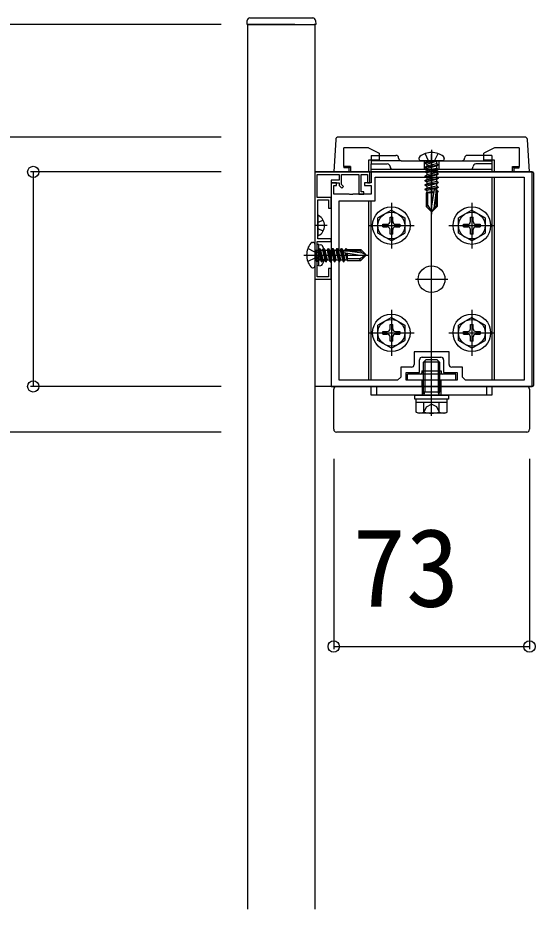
# Model space of a CAD drawing. Units: millimetres, scale not verified. Extents: x -1750 to 1750, y -2608 to 2592.
# Drawn here: x -454.8 to -261.9, y -836.5 to -504 of the extents above; entities that cross this region are included whole.
import ezdxf
from ezdxf.enums import TextEntityAlignment as Align

# ---------------------------------------------------------------- set-up
doc = ezdxf.new("R2010")
doc.units = ezdxf.units.MM
doc.header["$LTSCALE"] = 14
for name, color, linetype in [('0-3_YKK_11', 7, 'Continuous'), ('0-4_YKK_12', 2, 'Continuous'), ('0-5_YKK_13', 4, 'Continuous'), ('0-6_YKK_D', 6, 'Continuous')]:
    doc.layers.add(name, color=color, linetype=linetype)
doc.styles.add('ＭＳ ゴシック', font='')
doc.styles.get('ＭＳ ゴシック').set_extended_font_data('MS Gothic')

msp = doc.modelspace()

# ---------------------------------------------------------------- linework, layer by layer
at = {"layer": '0-3_YKK_11'}
msp.add_line((-304, -630.6), (-297, -630.6), dxfattribs=at)
msp.add_lwpolyline([(-344, -561.5), (-344, -601.5), (-338, -601.5), (-338, -597.5), (-338.9, -597.5), (-338.9, -600.6), (-343.1, -600.6), (-343.1, -587.4), (-338, -587.4), (-338, -586.5), (-342.9, -586.5), (-342.9, -571.9), (-338.9, -571.9), (-338.9, -575), (-338, -575), (-338, -571), (-343.1, -571), (-343.1, -562.4), (-335, -562.4), (-335, -564.6), (-338, -564.6), (-338, -565.5), (-335, -565.5), (-335, -566.5), (-333.97, -567.53), (-333.33, -566.9), (-334.1, -566.13), (-334.1, -562.4), (-327.6, -562.4), (-327.6, -569.8), (-325.7, -569.8), (-325.7, -568.9), (-326.7, -568.9), (-326.7, -562.4), (-324.4, -562.4), (-324.4, -565.5), (-323.5, -565.5), (-323.5, -561.5)], close=True, dxfattribs=at)
for points in [[(-263, -641.5), (-263, -561.5), (-323, -561.5), (-323, -565.5), (-325.5, -565.5), (-325.5, -566.5), (-323, -566.5), (-323, -569.8), (-329.83, -569.8), (-330.02, -569.94), (-330.98, -569.94), (-331.17, -569.8), (-336.9, -569.8), (-336.9, -566.5), (-336, -566.5), (-336, -565.5), (-338, -565.5), (-338, -641.5), (-304, -641.5), (-304, -639.2), (-310, -639.2), (-310, -636.3), (-305, -636.3), (-305, -631.6)], [(-308, -634.3), (-312, -634.3), (-312, -638), (-313.2, -639.2), (-335, -639.2), (-335, -572.3), (-321.5, -572.3), (-321.5, -563.5), (-266, -563.5)], [(-266, -563.5), (-266, -639.2), (-287.8, -639.2), (-289, -638), (-289, -634.3), (-293, -634.3)], [(-294, -633.3), (-294, -628.6), (-307, -628.6), (-307, -633.3)], [(-296, -631.6), (-296, -636.3), (-291, -636.3), (-291, -639.2), (-297, -639.2), (-297, -641.5), (-263, -641.5)]]:
    msp.add_lwpolyline(points, dxfattribs=at)
for centre, start, end in [((-304, -631.6), 90, 180), ((-297, -631.6), 0, 90), ((-308, -633.3), 270, 360), ((-293, -633.3), 180, 270)]:
    msp.add_arc(centre, 1, start, end, dxfattribs=at)
at = {"layer": '0-4_YKK_12'}
msp.add_lwpolyline([(-369, -836.5), (-369, -506.5), (-344, -506.5), (-344, -836.5)], dxfattribs=at)
at = {"layer": '0-5_YKK_13'}
for p, q in [((-369.3, -506.5), (-369.2, -504.94)), ((-368.21, -504), (-344.79, -504)), ((-368.7, -506.5), (-369.3, -506.5)), ((-361.5, -506.5), (-368.7, -506.5)), ((-351.5, -506.5), (-361.5, -506.5)), ((-351.5, -506.5), (-344.3, -506.5)), ((-265.74, -548.5), (-335.26, -548.5)), ((-336.26, -549.44), (-337, -561.5)), ((-264, -561.5), (-264.74, -549.44)), ((-333.2, -559.4), (-333.2, -552.5)), ((-324, -552.5), (-333.2, -552.5)), ((-324, -552.5), (-320, -554.5)), ((-301.62, -557.3), (-302.95, -554.64)), ((-300.5, -553.2), (-300.5, -577.3)), ((-300.5, -647.2), (-300.5, -554.8)), ((-299.37, -557.3), (-298.05, -554.64)), ((-277, -552.5), (-281, -554.5)), ((-267.8, -552.5), (-277, -552.5)), ((-267.8, -552.5), (-267.8, -559.4)), ((-324, -557.1), (-324, -561.5)), ((-323, -555.3), (-313.8, -555.3)), ((-323, -555.3), (-323, -558.5)), ((-311.8, -557.3), (-323, -557.3)), ((-323, -558.5), (-317, -558.5)), ((-323, -561.5), (-323, -558.5)), ((-311.8, -557.3), (-289.2, -557.3)), ((-305.23, -556.44), (-305.23, -556.6)), ((-296.46, -557.3), (-304.53, -557.3)), ((-303.25, -557.3), (-303.25, -560.5)), ((-298.73, -557.48), (-302.97, -558.18)), ((-302.97, -558.07), (-302.32, -557.69)), ((-302.97, -558.07), (-302.97, -558.18)), ((-302.97, -558.07), (-302.97, -558.18)), ((-302.97, -558.18), (-302.32, -558.56)), ((-298.73, -557.36), (-302.32, -557.69)), ((-302.32, -558.56), (-298.73, -557.48)), ((-302.32, -557.5), (-302.32, -557.69)), ((-298.68, -558.52), (-302.32, -559.34)), ((-302.32, -558.56), (-302.32, -559.34)), ((-301.62, -557.3), (-300.5, -557.9)), ((-299.37, -557.3), (-300.5, -557.9)), ((-298.68, -557.5), (-298.68, -558.52)), ((-298.03, -558.89), (-298.68, -558.52)), ((-297.75, -557.3), (-297.75, -560.5)), ((-295.76, -556.44), (-295.76, -556.6)), ((-289.2, -557.3), (-278, -557.3)), ((-278, -555.3), (-287.2, -555.3)), ((-278, -558.5), (-284, -558.5)), ((-278, -555.3), (-278, -558.5)), ((-278, -557.3), (-278, -561.5)), ((-277, -561.5), (-277, -557.1)), ((-344, -561.5), (-262.8, -561.5)), ((-337, -561.5), (-264, -561.5)), ((-337, -561.5), (-336, -561.5)), ((-336, -561.5), (-330.7, -561.5)), ((-330.7, -559.4), (-333.2, -559.4)), ((-333.2, -559.4), (-333.2, -559.9)), ((-331.2, -559.9), (-333.2, -559.9)), ((-331.2, -559.9), (-330.7, -559.4)), ((-331.2, -561.5), (-331.2, -559.9)), ((-330.7, -559.4), (-330.7, -561.5)), ((-323, -560.5), (-278, -560.5)), ((-302.97, -559.71), (-298.03, -558.89)), ((-298.03, -559.01), (-302.97, -559.83)), ((-302.97, -559.71), (-302.32, -559.34)), ((-302.97, -559.71), (-302.97, -559.83)), ((-302.97, -559.83), (-302.32, -560.2)), ((-302.97, -561.36), (-298.03, -560.54)), ((-298.03, -560.65), (-302.97, -561.48)), ((-302.97, -561.36), (-302.32, -560.99)), ((-302.97, -561.36), (-302.97, -561.48)), ((-302.97, -561.48), (-302.32, -561.85)), ((-298.68, -559.38), (-302.32, -560.2)), ((-298.68, -560.16), (-302.32, -560.99)), ((-302.32, -560.2), (-302.32, -560.99)), ((-298.68, -561.81), (-302.32, -562.63)), ((-302.32, -561.85), (-302.32, -562.63)), ((-300.5, -560.5), (-300.5, -565.5)), ((-298.03, -559.01), (-298.68, -559.38)), ((-298.68, -559.38), (-298.68, -560.16)), ((-298.03, -560.54), (-298.68, -560.16)), ((-298.68, -561.03), (-298.68, -561.81)), ((-298.03, -562.18), (-298.68, -561.81)), ((-298.03, -558.89), (-298.03, -559.01)), ((-298.03, -560.54), (-298.03, -560.65)), ((-270.3, -559.4), (-267.8, -559.4)), ((-270.3, -561.5), (-270.3, -559.4)), ((-270.3, -559.4), (-269.8, -559.9)), ((-270.3, -561.5), (-265, -561.5)), ((-269.8, -559.9), (-269.8, -561.5)), ((-269.8, -559.9), (-267.8, -559.9)), ((-267.8, -559.9), (-267.8, -559.4)), ((-265, -561.5), (-264, -561.5)), ((-262.5, -561.8), (-262.5, -641.2)), ((-302.97, -563.01), (-298.03, -562.18)), ((-298.03, -562.3), (-302.97, -563.13)), ((-302.97, -563.01), (-302.32, -562.63)), ((-302.97, -563.01), (-302.97, -563.13)), ((-302.97, -563.13), (-302.32, -563.5)), ((-302.97, -564.66), (-298.03, -563.83)), ((-298.03, -563.95), (-302.97, -564.77)), ((-302.97, -564.66), (-302.32, -564.28)), ((-302.97, -564.66), (-302.97, -564.77)), ((-302.97, -564.77), (-302.32, -565.15)), ((-298.68, -563.46), (-302.32, -564.28)), ((-302.32, -563.5), (-302.32, -564.28)), ((-298.68, -565.11), (-302.32, -565.93)), ((-302.32, -565.15), (-302.32, -565.93)), ((-298.68, -562.68), (-298.68, -563.46)), ((-298.03, -563.83), (-298.68, -563.46)), ((-298.68, -564.32), (-298.68, -565.11)), ((-298.03, -565.48), (-298.68, -565.11)), ((-298.03, -562.18), (-298.03, -562.3)), ((-298.03, -563.83), (-298.03, -563.95)), ((-278, -563.5), (-278, -639.2)), ((-277, -639.2), (-277, -563.5)), ((-302.97, -566.3), (-298.03, -565.48)), ((-298.03, -565.6), (-302.97, -566.42)), ((-302.97, -566.3), (-302.32, -565.93)), ((-302.97, -566.3), (-302.97, -566.42)), ((-302.97, -566.42), (-302.32, -566.8)), ((-302.97, -567.95), (-298.03, -567.13)), ((-298.03, -567.25), (-302.97, -568.07)), ((-302.97, -567.95), (-302.32, -567.58)), ((-302.97, -567.95), (-302.97, -568.07)), ((-302.97, -568.07), (-302.32, -568.44)), ((-298.68, -566.75), (-302.32, -567.58)), ((-302.32, -566.8), (-302.32, -567.58)), ((-302.32, -568.44), (-302.32, -569.23)), ((-299.53, -568.05), (-300.79, -575.8)), ((-298.95, -568.09), (-298.95, -574.22)), ((-298.68, -568.4), (-298.95, -568.46)), ((-298.68, -565.97), (-298.68, -566.75)), ((-298.03, -567.13), (-298.68, -566.75)), ((-298.68, -567.62), (-298.68, -568.4)), ((-298.03, -568.78), (-298.68, -568.4)), ((-298.03, -565.48), (-298.03, -565.6)), ((-298.03, -567.13), (-298.03, -567.25)), ((-299.74, -569.3), (-302.55, -569.3)), ((-302.55, -569.3), (-302.55, -574.43)), ((-302.45, -569.3), (-302.32, -569.23)), ((-299.63, -568.62), (-302.32, -569.23)), ((-301.85, -573.96), (-301.85, -569.3)), ((-301.17, -569.3), (-299.7, -569.05)), ((-299.72, -569.18), (-300.46, -569.3)), ((-298.95, -569.3), (-299.71, -574.98)), ((-298.95, -568.98), (-298.03, -568.78)), ((-298.03, -568.89), (-298.95, -569.1)), ((-298.45, -569.3), (-298.95, -569.3)), ((-298.68, -569.27), (-298.68, -569.3)), ((-298.45, -569.3), (-298.45, -574.43)), ((-298.03, -568.78), (-298.03, -568.89)), ((-324, -572.3), (-324, -639.2)), ((-323, -639.2), (-323, -572.3)), ((-315.5, -572.97), (-315.5, -590.03)), ((-315.5, -574.5), (-315.5, -588.5)), ((-302.55, -574.43), (-301.85, -573.96)), ((-302.55, -574.43), (-300.68, -576.3)), ((-301.85, -573.96), (-300.5, -576.3)), ((-298.45, -574.43), (-300.32, -576.3)), ((-299.71, -574.98), (-300.32, -576.3)), ((-299.71, -574.98), (-298.95, -574.22)), ((-298.45, -574.43), (-298.95, -574.22)), ((-285.5, -572.97), (-285.5, -590.03)), ((-285.5, -574.5), (-285.5, -588.5)), ((-342.9, -577.9), (-342.9, -585.1)), ((-315.5, -575.75), (-320.5, -578.64)), ((-316, -580), (-316, -578.35)), ((-316, -578.35), (-315, -578.35)), ((-315.5, -575.75), (-310.5, -578.64)), ((-315, -580), (-315, -578.35)), ((-300.68, -576.3), (-300.32, -576.3)), ((-285.5, -575.75), (-290.5, -578.64)), ((-286, -580), (-286, -578.35)), ((-286, -578.35), (-285, -578.35)), ((-285.5, -575.75), (-280.5, -578.64)), ((-285, -580), (-285, -578.35)), ((-339.4, -581.5), (-344, -581.5)), ((-342.9, -580.64), (-342.75, -580.36)), ((-340.93, -579.45), (-342.75, -580.36)), ((-324.07, -581.5), (-306.93, -581.5)), ((-320.5, -584.36), (-320.5, -578.64)), ((-318.65, -581), (-317, -581)), ((-318.65, -582), (-318.65, -581)), ((-314, -581), (-312.35, -581)), ((-312.35, -581), (-312.35, -582)), ((-310.5, -578.64), (-310.5, -584.36)), ((-294.07, -581.5), (-276.93, -581.5)), ((-290.5, -584.36), (-290.5, -578.64)), ((-288.65, -581), (-287, -581)), ((-288.65, -582), (-288.65, -581)), ((-284, -581), (-282.35, -581)), ((-282.35, -581), (-282.35, -582)), ((-280.5, -578.64), (-280.5, -584.36)), ((-342.9, -582.36), (-342.75, -582.65)), ((-340.93, -583.55), (-342.75, -582.65)), ((-315.5, -587.25), (-320.5, -584.36)), ((-318.65, -582), (-317, -582)), ((-316, -584.65), (-316, -583)), ((-315, -584.65), (-316, -584.65)), ((-315.5, -587.25), (-310.5, -584.36)), ((-315, -584.65), (-315, -583)), ((-314, -582), (-312.35, -582)), ((-285.5, -587.25), (-290.5, -584.36)), ((-288.65, -582), (-287, -582)), ((-286, -584.65), (-286, -583)), ((-285, -584.65), (-286, -584.65)), ((-285.5, -587.25), (-280.5, -584.36)), ((-285, -584.65), (-285, -583)), ((-284, -582), (-282.35, -582)), ((-344.86, -587.77), (-344.7, -587.77)), ((-344, -588.47), (-344, -596.54)), ((-342.6, -588.5), (-343.1, -588.59)), ((-342.6, -588.5), (-341.8, -588.64)), ((-342.6, -596.5), (-342.6, -588.5)), ((-344, -591.37), (-346.66, -590.05)), ((-344, -591.37), (-343.4, -592.5)), ((-343.94, -590.73), (-343.61, -594.32)), ((-343.82, -590.73), (-343.12, -594.97)), ((-342.74, -594.32), (-343.82, -590.73)), ((-343.8, -590.68), (-342.78, -590.68)), ((-343.1, -596.41), (-343.1, -588.59)), ((-342.41, -590.03), (-342.78, -590.68)), ((-342.78, -590.68), (-341.96, -594.32)), ((-341.59, -594.97), (-342.41, -590.03)), ((-342.41, -590.03), (-342.29, -590.03)), ((-342.29, -590.03), (-341.92, -590.68)), ((-342.29, -590.03), (-341.47, -594.97)), ((-341.92, -590.68), (-341.1, -594.32)), ((-341.92, -590.68), (-341.14, -590.68)), ((-340.76, -590.03), (-341.14, -590.68)), ((-341.14, -590.68), (-340.31, -594.32)), ((-339.94, -594.97), (-340.76, -590.03)), ((-340.76, -590.03), (-340.64, -590.03)), ((-340.64, -590.03), (-339.82, -594.97)), ((-340.27, -590.68), (-339.49, -590.68)), ((-339.11, -590.03), (-339.49, -590.68)), ((-339.49, -590.68), (-338.66, -594.32)), ((-338.29, -594.97), (-339.11, -590.03)), ((-339.11, -590.03), (-339, -590.03)), ((-339, -590.03), (-338.17, -594.97)), ((-338.62, -590.68), (-337.84, -590.68)), ((-337.47, -590.03), (-337.84, -590.68)), ((-337.84, -590.68), (-337.02, -594.32)), ((-336.64, -594.97), (-337.47, -590.03)), ((-337.47, -590.03), (-337.35, -590.03)), ((-337.35, -590.03), (-336.53, -594.97)), ((-336.98, -590.68), (-336.19, -590.68)), ((-335.82, -590.03), (-336.19, -590.68)), ((-336.19, -590.68), (-335.37, -594.32)), ((-335, -594.97), (-335.82, -590.03)), ((-335.82, -590.03), (-335.7, -590.03)), ((-335.7, -590.03), (-334.88, -594.97)), ((-335.33, -590.68), (-334.54, -590.68)), ((-334.17, -590.03), (-334.54, -590.68)), ((-334.54, -590.68), (-333.72, -594.32)), ((-333.35, -594.97), (-334.17, -590.03)), ((-334.17, -590.03), (-334.05, -590.03)), ((-334.05, -590.03), (-333.23, -594.97)), ((-333.68, -590.68), (-332.9, -590.68)), ((-333.25, -591.53), (-325.5, -592.79)), ((-333.21, -590.95), (-327.08, -590.95)), ((-332.52, -590.03), (-332.9, -590.68)), ((-332.9, -590.68), (-332.83, -590.95)), ((-332.68, -591.63), (-332.07, -594.32)), ((-332.32, -590.95), (-332.52, -590.03)), ((-332.52, -590.03), (-332.41, -590.03)), ((-332.41, -590.03), (-332.2, -590.95)), ((-332, -593.17), (-332.24, -591.7)), ((-332.12, -591.72), (-332, -592.46)), ((-332.03, -590.68), (-332, -590.68)), ((-332, -590.45), (-332, -590.95)), ((-332, -590.45), (-326.87, -590.45)), ((-332, -590.95), (-326.32, -591.71)), ((-332, -591.74), (-332, -594.55)), ((-326.87, -590.45), (-327.08, -590.95)), ((-326.32, -591.71), (-327.08, -590.95)), ((-326.87, -590.45), (-325, -592.32)), ((-326.32, -591.71), (-325, -592.32)), ((-348.1, -592.5), (-324, -592.5)), ((-344, -593.63), (-346.66, -594.95)), ((-344, -593.63), (-343.4, -592.5)), ((-343.8, -594.32), (-343.61, -594.32)), ((-343.23, -594.97), (-343.61, -594.32)), ((-343.23, -594.97), (-343.12, -594.97)), ((-343.23, -594.97), (-343.12, -594.97)), ((-343.12, -594.97), (-342.74, -594.32)), ((-342.94, -593.65), (-343.1, -593.34)), ((-340.62, -594.8), (-342.94, -593.65)), ((-342.74, -594.32), (-341.96, -594.32)), ((-341.59, -594.97), (-341.96, -594.32)), ((-341.59, -594.97), (-341.47, -594.97)), ((-341.47, -594.97), (-341.1, -594.32)), ((-341.1, -594.32), (-340.31, -594.32)), ((-339.94, -594.97), (-340.31, -594.32)), ((-339.94, -594.97), (-339.82, -594.97)), ((-339.82, -594.97), (-339.45, -594.32)), ((-339.45, -594.32), (-338.66, -594.32)), ((-338.29, -594.97), (-338.66, -594.32)), ((-338.29, -594.97), (-338.17, -594.97)), ((-338.17, -594.97), (-337.8, -594.32)), ((-337.8, -594.32), (-337.02, -594.32)), ((-336.64, -594.97), (-337.02, -594.32)), ((-336.64, -594.97), (-336.53, -594.97)), ((-336.53, -594.97), (-336.15, -594.32)), ((-336.15, -594.32), (-335.37, -594.32)), ((-335, -594.97), (-335.37, -594.32)), ((-335, -594.97), (-334.88, -594.97)), ((-334.88, -594.97), (-334.5, -594.32)), ((-334.5, -594.32), (-333.72, -594.32)), ((-333.35, -594.97), (-333.72, -594.32)), ((-333.35, -594.97), (-333.23, -594.97)), ((-333.23, -594.97), (-332.86, -594.32)), ((-332.86, -594.32), (-332.07, -594.32)), ((-332, -594.45), (-332.07, -594.32)), ((-327.34, -593.85), (-332, -593.85)), ((-332, -594.55), (-326.87, -594.55)), ((-327.34, -593.85), (-325, -592.5)), ((-326.87, -594.55), (-327.34, -593.85)), ((-326.87, -594.55), (-325, -592.68)), ((-325, -592.68), (-325, -592.32)), ((-344.86, -597.24), (-344.7, -597.24)), ((-342.6, -596.5), (-343.1, -596.41)), ((-342.6, -596.5), (-341.8, -596.36)), ((-306.5, -601.5), (-294.5, -601.5)), ((-315.5, -612.97), (-315.5, -630.03)), ((-315.5, -614.5), (-315.5, -628.5)), ((-285.5, -612.97), (-285.5, -630.03)), ((-285.5, -614.5), (-285.5, -628.5)), ((-315.5, -615.75), (-320.5, -618.64)), ((-316, -620), (-316, -618.35)), ((-316, -618.35), (-315, -618.35)), ((-315.5, -615.75), (-310.5, -618.64)), ((-315, -620), (-315, -618.35)), ((-285.5, -615.75), (-290.5, -618.64)), ((-286, -620), (-286, -618.35)), ((-286, -618.35), (-285, -618.35)), ((-285.5, -615.75), (-280.5, -618.64)), ((-285, -620), (-285, -618.35)), ((-324.07, -621.5), (-306.93, -621.5)), ((-320.5, -624.36), (-320.5, -618.64)), ((-318.65, -621), (-317, -621)), ((-318.65, -622), (-318.65, -621)), ((-314, -621), (-312.35, -621)), ((-312.35, -621), (-312.35, -622)), ((-310.5, -618.64), (-310.5, -624.36)), ((-294.07, -621.5), (-276.93, -621.5)), ((-290.5, -624.36), (-290.5, -618.64)), ((-288.65, -621), (-287, -621)), ((-288.65, -622), (-288.65, -621)), ((-284, -621), (-282.35, -621)), ((-282.35, -621), (-282.35, -622)), ((-280.5, -618.64), (-280.5, -624.36)), ((-315.5, -627.25), (-320.5, -624.36)), ((-318.65, -622), (-317, -622)), ((-316, -624.65), (-316, -623)), ((-315, -624.65), (-316, -624.65)), ((-315.5, -627.25), (-310.5, -624.36)), ((-315, -624.65), (-315, -623)), ((-314, -622), (-312.35, -622)), ((-285.5, -627.25), (-290.5, -624.36)), ((-288.65, -622), (-287, -622)), ((-286, -624.65), (-286, -623)), ((-285, -624.65), (-286, -624.65)), ((-285.5, -627.25), (-280.5, -624.36)), ((-285, -624.65), (-285, -623)), ((-284, -622), (-282.35, -622)), ((-303.5, -632.5), (-302.5, -631.5)), ((-302.5, -631.5), (-298.5, -631.5)), ((-300.5, -652.5), (-300.5, -630.8)), ((-297.5, -632.5), (-298.5, -631.5)), ((-297.5, -632.5), (-303.5, -632.5)), ((-291.5, -636.9), (-309.5, -636.9)), ((-309.5, -639.2), (-309.5, -636.9)), ((-304.1, -635.7), (-304.1, -636.4)), ((-304.1, -635.7), (-296.9, -635.7)), ((-300.5, -641.5), (-300.5, -636.5)), ((-296.9, -635.7), (-296.9, -636.4)), ((-291.5, -639.2), (-291.5, -636.9)), ((-262.8, -641.5), (-344, -641.5)), ((-336, -641.5), (-265, -641.5)), ((-323, -641.5), (-278, -641.5)), ((-323, -644.7), (-323, -641.5)), ((-321, -641.5), (-321, -644.7)), ((-291.5, -639.2), (-309.5, -639.2)), ((-304, -641.5), (-304, -644.7)), ((-297, -641.5), (-297, -644.7)), ((-280, -641.5), (-280, -644.7)), ((-278, -641.5), (-278, -644.7)), ((-337, -657.5), (-337, -642.5)), ((-278, -644.7), (-323, -644.7)), ((-306.75, -644.7), (-294.25, -644.7)), ((-297.5, -643.68), (-303.5, -643.68)), ((-303.3, -644.62), (-303.5, -643.68)), ((-303.3, -644.62), (-302.96, -643.68)), ((-303.3, -644.7), (-303.3, -644.62)), ((-297.7, -644.62), (-298.04, -643.68)), ((-297.7, -644.62), (-297.5, -643.68)), ((-297.7, -644.7), (-297.7, -644.62)), ((-264, -642.5), (-264, -657.5)), ((-294.73, -647.5), (-306.27, -647.5)), ((-306.27, -651.05), (-306.27, -647.5)), ((-306.2, -647.5), (-306.2, -646.3)), ((-303.39, -651.05), (-303.39, -647.5)), ((-297.61, -651.05), (-297.61, -647.5)), ((-294.8, -646.3), (-294.8, -647.5)), ((-294.73, -651.05), (-294.73, -647.5)), ((-305.5, -651.5), (-306.27, -651.05)), ((-295.5, -651.5), (-305.5, -651.5)), ((-295.5, -651.5), (-294.73, -651.05)), ((-265, -658.5), (-336, -658.5))]:
    msp.add_line(p, q, dxfattribs=at)
for points in [[(-343.79, -504.94), (-343.7, -506.5), (-344.3, -506.5)], [(-320, -554.5), (-320, -557.1), (-324, -557.1)], [(-277, -557.1), (-281, -557.1), (-281, -554.5)], [(-302.97, -558.07), (-298.73, -557.36), (-298.73, -557.48)], [(-298.03, -560.65), (-298.68, -561.03), (-302.32, -561.85)], [(-298.03, -562.3), (-298.68, -562.68), (-302.32, -563.5)], [(-298.03, -563.95), (-298.68, -564.32), (-302.32, -565.15)], [(-298.03, -565.6), (-298.68, -565.97), (-302.32, -566.8)], [(-298.03, -567.25), (-298.68, -567.62), (-302.32, -568.44)], [(-298.03, -568.89), (-298.68, -569.27), (-298.82, -569.3)], [(-343.23, -594.97), (-343.94, -590.73), (-343.82, -590.73)], [(-340.62, -590.2), (-342.94, -591.36), (-343.1, -591.66)], [(-340.64, -590.03), (-340.27, -590.68), (-339.45, -594.32)], [(-339, -590.03), (-338.62, -590.68), (-337.8, -594.32)], [(-337.35, -590.03), (-336.98, -590.68), (-336.15, -594.32)], [(-335.7, -590.03), (-335.33, -590.68), (-334.5, -594.32)], [(-334.05, -590.03), (-333.68, -590.68), (-332.86, -594.32)], [(-332.41, -590.03), (-332.03, -590.68), (-332, -590.82)], [(-303.5, -643.68), (-303.5, -633.3), (-303.5, -632.5)], [(-302.96, -631.96), (-302.96, -633.3), (-302.96, -643.68)], [(-298.04, -631.96), (-298.04, -633.3), (-298.04, -643.68)], [(-297.5, -632.5), (-297.5, -633.3), (-297.5, -643.68)], [(-294.25, -644.7), (-294.25, -646.3), (-306.75, -646.3), (-306.75, -644.7)], [(-303.55, -651.5), (-302.4, -649.14), (-300.5, -648.13)], [(-297.45, -651.5), (-298.6, -649.14), (-300.5, -648.13)]]:
    msp.add_lwpolyline(points, dxfattribs=at)
for centre, radius in [((-315.5, -581.5), 7), ((-285.5, -581.5), 7), ((-315.5, -581.5), 5), ((-285.5, -581.5), 5), ((-300.5, -601.5), 5), ((-315.5, -621.5), 7), ((-285.5, -621.5), 7), ((-315.5, -621.5), 5), ((-285.5, -621.5), 5)]:
    msp.add_circle(centre, radius, dxfattribs=at)
for centre, radius, start, end in [((-368.21, -505), 1, 90, 176.5), ((-344.79, -505), 1, 3.5, 90), ((-335.26, -549.5), 1, 90, 176.5), ((-265.74, -549.5), 1, 3.5, 90), ((-300.5, -561.2), 7, 90, 129.1235), ((-300.5, -561.2), 7, 50.8764, 90), ((-317, -559.5), 1, 0, 90), ((-313.8, -556.3), 1, 0, 90), ((-311.8, -556.3), 1, 180, 270), ((-304.37, -556.44), 0.862, 129.1235, 180), ((-304.53, -556.6), 0.7, 180, 270), ((-302.52, -557.5), 0.2, 0, 90), ((-298.48, -557.5), 0.2, 90, 180), ((-296.46, -556.6), 0.7, 270, 0), ((-296.63, -556.44), 0.862, 360, 50.8764), ((-289.2, -556.3), 1, 270, 0), ((-287.2, -556.3), 1, 90, 180), ((-284, -559.5), 1, 90, 180), ((-315, -559.5), 1, 180, 270), ((-286, -559.5), 1, 270, 0), ((-262.8, -561.8), 0.3, 360, 90), ((-299.24, -568.09), 0.294, 90, 170.8071), ((-299.24, -568.09), 0.294, 0, 90), ((-342.75, -577.9), 0.154, 62.719, 180), ((-344.6, -581.5), 4.2, 297.281, 62.719), ((-317, -580), 1, 270, 0), ((-314, -580), 1, 180, 270), ((-287, -580), 1, 270, 0), ((-284, -580), 1, 180, 270), ((-342.75, -585.1), 0.154, 180, 297.281), ((-317, -583), 1, 0, 90), ((-314, -583), 1, 90, 180), ((-287, -583), 1, 0, 90), ((-284, -583), 1, 90, 180), ((-340.1, -592.5), 7, 140.8765, 180), ((-344.86, -588.63), 0.862, 90, 140.8765), ((-344.7, -588.47), 0.7, 0, 90), ((-343.8, -590.48), 0.2, 180, 270), ((-341.95, -589.53), 0.9, 32.0559, 80), ((-346.7, -592.5), 6.5, 327.9441, 32.0559), ((-333.21, -591.24), 0.294, 90, 180), ((-333.21, -591.24), 0.294, 180, 260.8071), ((-340.1, -592.5), 7, 180, 219.1235), ((-343.8, -594.52), 0.2, 90, 180), ((-344.86, -596.37), 0.862, 219.1235, 270), ((-344.7, -596.54), 0.7, 270, 360), ((-341.95, -595.47), 0.9, 280, 327.9441), ((-317, -620), 1, 270, 0), ((-314, -620), 1, 180, 270), ((-287, -620), 1, 270, 0), ((-284, -620), 1, 180, 270), ((-317, -623), 1, 0, 90), ((-314, -623), 1, 90, 180), ((-287, -623), 1, 0, 90), ((-284, -623), 1, 90, 180), ((-304.6, -636.4), 0.5, 270, 0), ((-296.4, -636.4), 0.5, 180, 270), ((-336, -642.5), 1, 90, 180), ((-265, -642.5), 1, 0, 90), ((-262.8, -641.2), 0.3, 270, 0), ((-304.83, -648.94), 2.56, 235.6171, 304.3829), ((-300.5, -641.95), 9.55, 252.4128, 287.5872), ((-296.17, -648.94), 2.56, 235.6171, 304.3829), ((-336, -657.5), 1, 180, 270), ((-265, -657.5), 1, 270, 0)]:
    msp.add_arc(centre, radius, start, end, dxfattribs=at)
at = {"layer": '0-6_YKK_D'}
for p, q in [((-379, -506.5), (-610, -506.5)), ((-379, -548.5), (-530, -548.5)), ((-379, -561.5), (-450, -561.5)), ((-449, -561.5), (-449, -641.5)), ((-379, -641.5), (-450, -641.5)), ((-379, -658.5), (-530, -658.5)), ((-337, -668.5), (-337, -739.5)), ((-264, -668.5), (-264, -739.5)), ((-337, -738.5), (-264, -738.5))]:
    msp.add_line(p, q, dxfattribs=at)
for centre in [(-449, -561.5), (-449, -641.5), (-337, -738.5), (-264, -738.5)]:
    msp.add_circle(centre, 2.12, dxfattribs=at)

# ---------------------------------------------------------------- texts
at = {"layer": '0-6_YKK_D', "style": 'ＭＳ ゴシック'}
msp.add_text('73', height=29.33, dxfattribs=at).set_placement((-330.04, -732.5), align=Align.BOTTOM_LEFT)

doc.saveas('drawing.dxf')
